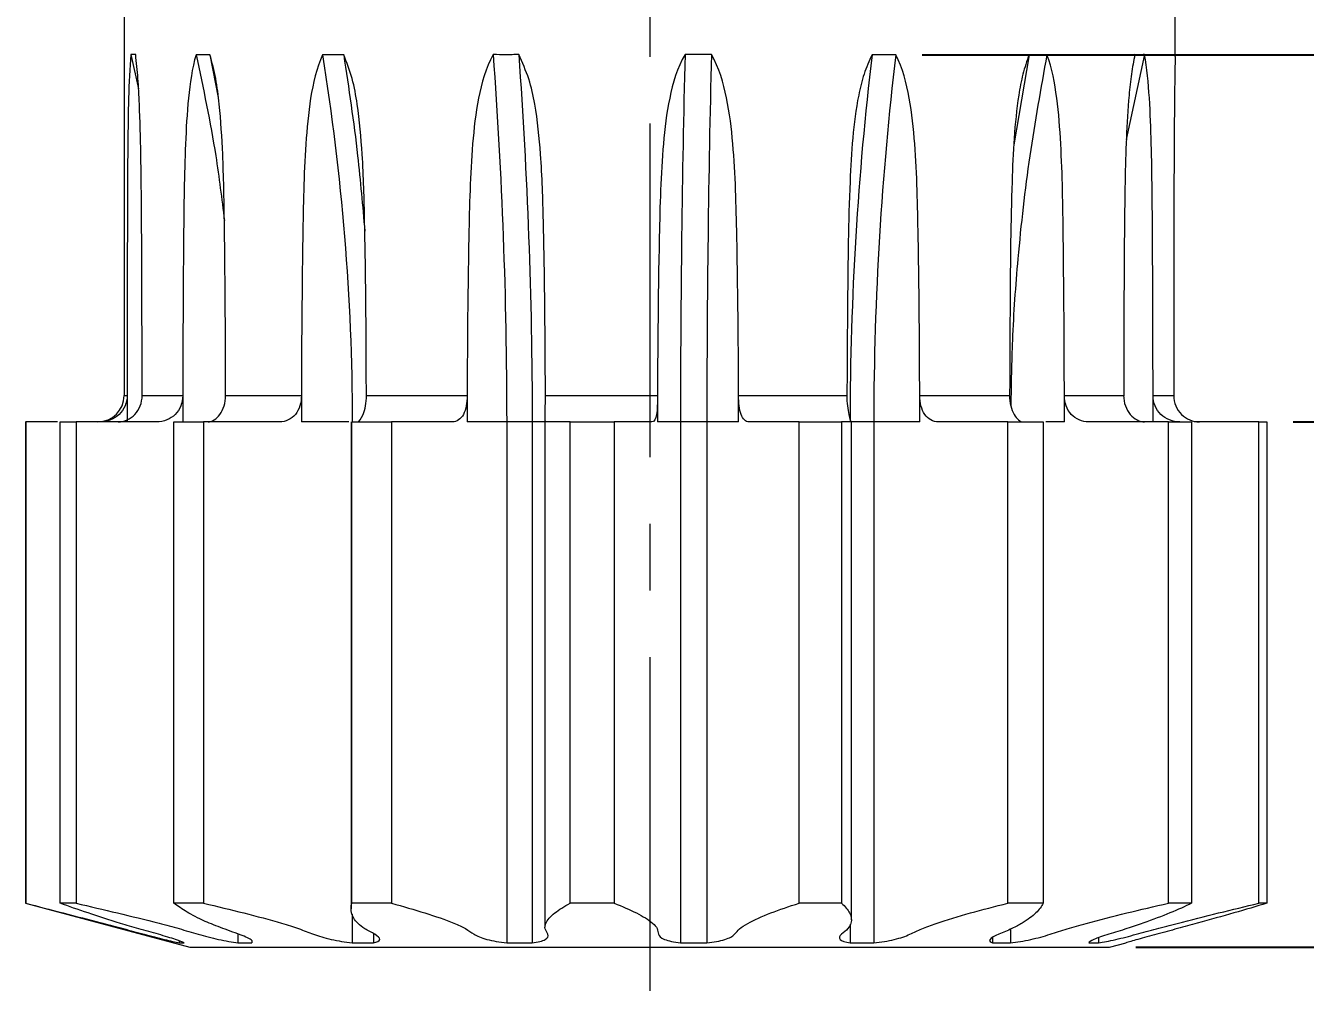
# Model space of a CAD drawing. Header units: millimetres. Extents: x 2 to 295, y 1 to 209.
# Drawn here: x 47.62 to 96.32, y 57.83 to 94.75 of the extents above; entities that cross this region are included whole.
import ezdxf

# ---------------------------------------------------------------- set-up
doc = ezdxf.new("R2010")
doc.units = ezdxf.units.MM
doc.linetypes.add('CENTER', pattern=[10.16, 6.35, -1.27, 1.27, -1.27])
doc.linetypes.add('CENTERX2', pattern=[20.32, 12.7, -2.54, 2.54, -2.54])
doc.layers.add('DIM', color=5, linetype='Continuous')
doc.layers.add('中心线', color=1, linetype='CENTER', lineweight=15)
doc.styles.add('SLDTEXTSTYLE0', font='TXT', dxfattribs={"width": 0.469})
doc.styles.add('SLDTEXTSTYLE14', font='TXT', dxfattribs={"width": 0.7})
doc.dimstyles.new('SLDDIMSTYLE1', dxfattribs={"dimtxt": 3.5, "dimasz": 3.5, "dimexe": 0, "dimexo": 0.0625, "dimgap": 0.875, "dimtad": 2, "dimlfac": 0.2, "dimrnd": 1e-09, "dimzin": 12, "dimdsep": 46, "dimtxsty": 'SLDTEXTSTYLE0', "dimsah": 1, "dimcen": 0.09, "dimadec": 0, "dimazin": 3, "dimtol": 1, "dimtp": -0.03, "dimtm": 0.08, "dimtfac": 1, "dimtofl": 0, "dimtmove": 0, "dimatfit": 3, "dimfxl": 0, "dimfrac": 2, "dimtolj": 1, "dimarcsym": 0})
doc.dimstyles.new('SLDDIMSTYLE2', dxfattribs={"dimtxt": 3.5, "dimasz": 3.5, "dimexe": 0, "dimexo": 0.0625, "dimgap": 0.875, "dimtad": 2, "dimlfac": 0.2, "dimrnd": 1e-09, "dimzin": 12, "dimdsep": 46, "dimtxsty": 'SLDTEXTSTYLE0', "dimsah": 1, "dimcen": 0.09, "dimadec": 0, "dimazin": 3, "dimtfac": 1, "dimtofl": 0, "dimtmove": 0, "dimatfit": 3, "dimfxl": 0, "dimfrac": 2, "dimtolj": 1, "dimtzin": 12, "dimarcsym": 0})
doc.dimstyles.new('SLDDIMSTYLE3', dxfattribs={"dimtxt": 3.5, "dimasz": 3.5, "dimexe": 0, "dimexo": 0.0625, "dimgap": 0.875, "dimtad": 2, "dimlfac": 0.2, "dimrnd": 1e-09, "dimzin": 12, "dimdsep": 46, "dimtxsty": 'SLDTEXTSTYLE0', "dimsah": 1, "dimcen": 0.09, "dimadec": 0, "dimazin": 3, "dimtol": 1, "dimtp": 0.1, "dimtm": 0.1, "dimtfac": 1, "dimtdec": 1, "dimtofl": 0, "dimtmove": 0, "dimatfit": 3, "dimfxl": 0, "dimfrac": 2, "dimtolj": 1, "dimarcsym": 0})

# ---------------------------------------------------------------- blocks, each defined once
blk = doc.blocks.new('_D_1')
at = {"layer": 'DIM'}
for p, q in [((86.873, 129.664), (132.209, 129.664)), ((131.209, 59.664), (131.209, 129.664)), ((89.873, 59.664), (132.209, 59.664))]:
    blk.add_line(p, q, dxfattribs=at)
for points in [[(131.209, 129.664), (130.67, 126.164), (131.747, 126.164)], [(131.209, 59.664), (131.747, 63.164), (130.67, 63.164)]]:
    blk.add_solid(points, dxfattribs=at)
at = {"layer": 'DIM', "char_height": 3.5, "attachment_point": 1, "rotation": 90, "style": 'SLDTEXTSTYLE14'}
for s, insert in [('0.03', (122.623, 93.448)), ('0.08', (126.697, 93.448)), ('-', (122.623, 92.087)), ('-', (126.697, 92.087)), ('14', (126.697, 88.004))]:
    blk.add_mtext(s, dxfattribs=dict(at, insert=insert))
blk = doc.blocks.new('_D_2')
at = {"layer": 'DIM'}
for p, q in [((95.858, 79.664), (102.522, 79.664)), ((101.522, 79.664), (101.522, 59.664)), ((89.873, 59.664), (102.522, 59.664))]:
    blk.add_line(p, q, dxfattribs=at)
for points in [[(101.522, 79.664), (100.983, 76.164), (102.06, 76.164)], [(101.522, 59.664), (102.06, 63.164), (100.983, 63.164)]]:
    blk.add_solid(points, dxfattribs=at)
at = {"layer": 'DIM', "insert": (97.01, 69.333), "char_height": 3.5, "attachment_point": 1, "rotation": 90, "style": 'SLDTEXTSTYLE14'}
blk.add_mtext('4', dxfattribs=at)
blk = doc.blocks.new('_D_3')
at = {"layer": 'DIM'}
for p, q in [((92.394, 114.664), (118.117, 114.664)), ((117.117, 114.664), (117.117, 59.664)), ((89.873, 59.664), (118.117, 59.664))]:
    blk.add_line(p, q, dxfattribs=at)
for points in [[(117.117, 114.664), (116.578, 111.164), (117.655, 111.164)], [(117.117, 59.664), (117.655, 63.164), (116.578, 63.164)]]:
    blk.add_solid(points, dxfattribs=at)
at = {"layer": 'DIM', "insert": (112.605, 82.597), "char_height": 3.5, "attachment_point": 1, "rotation": 90, "style": 'SLDTEXTSTYLE14'}
blk.add_mtext('11', dxfattribs=at)
blk = doc.blocks.new('_D_4')
at = {"layer": 'DIM'}
for p, q in [((81.736, 93.641), (110.769, 93.641)), ((109.769, 93.641), (109.769, 59.664)), ((89.873, 59.664), (110.769, 59.664))]:
    blk.add_line(p, q, dxfattribs=at)
for points in [[(109.769, 93.641), (109.231, 90.141), (110.307, 90.141)], [(109.769, 59.664), (110.307, 63.164), (109.231, 63.164)]]:
    blk.add_solid(points, dxfattribs=at)
at = {"layer": 'DIM', "char_height": 3.5, "attachment_point": 1, "rotation": 90, "style": 'SLDTEXTSTYLE14'}
for s, insert in [('±0.1', (105.257, 74.722)), ('6.8', (105.257, 68.67))]:
    blk.add_mtext(s, dxfattribs=dict(at, insert=insert))

msp = doc.modelspace()

# ---------------------------------------------------------------- linework, layer by layer
at = {"color": 7, "linetype": 'Continuous', "lineweight": 15}
for p, q in [((51.373, 108.044), (51.373, 80.664)), ((91.373, 93.568), (91.373, 108.044)), ((51.627, 93.646), (51.92, 92.346)), ((54.64, 93.641), (54.956, 92.016)), ((85.809, 93.64), (85.229, 90.213)), ((90.199, 93.643), (89.509, 90.414)), ((51.488, 80.664), (51.488, 79.747)), ((52.058, 80.664), (53.604, 80.664)), ((53.604, 80.664), (53.604, 79.664)), ((55.236, 80.664), (58.119, 80.664)), ((58.119, 80.664), (58.119, 79.664)), ((60.594, 80.664), (64.425, 80.664)), ((64.425, 80.664), (64.425, 79.664)), ((67.408, 80.664), (71.669, 80.664)), ((71.669, 80.664), (71.669, 79.664)), ((74.757, 79.664), (74.757, 80.664)), ((74.757, 80.664), (78.873, 80.664)), ((81.649, 80.664), (85.064, 80.664)), ((81.649, 79.664), (81.649, 80.664)), ((87.153, 80.664), (89.406, 80.664)), ((87.153, 79.664), (87.153, 80.664)), ((90.527, 80.664), (91.313, 80.664)), ((90.527, 79.664), (90.527, 80.664)), ((67.388, 79.896), (67.388, 60.428)), ((47.623, 79.664), (47.623, 61.339)), ((47.623, 79.664), (47.638, 79.664)), ((47.638, 79.664), (47.638, 61.339)), ((48.937, 61.339), (48.937, 79.664)), ((48.937, 79.664), (49.544, 79.664)), ((49.544, 79.664), (49.544, 61.339)), ((53.267, 61.339), (53.267, 79.664)), ((53.267, 79.664), (54.398, 79.664)), ((54.398, 79.664), (54.398, 61.339)), ((60.008, 79.664), (60.008, 61.13)), ((60.042, 61.339), (60.042, 79.664)), ((60.042, 79.664), (61.545, 79.664)), ((61.545, 79.664), (61.545, 61.339)), ((65.93, 79.664), (65.93, 59.832)), ((66.9, 79.664), (65.93, 79.664)), ((66.9, 79.664), (66.9, 59.832)), ((68.347, 61.339), (68.347, 79.664)), ((68.347, 79.664), (70.019, 79.664)), ((70.019, 79.664), (70.019, 61.339)), ((72.543, 79.664), (72.543, 59.832)), ((73.547, 79.664), (72.543, 79.664)), ((73.547, 79.664), (73.547, 59.832)), ((77.061, 61.339), (77.061, 79.664)), ((77.061, 79.664), (78.676, 79.664)), ((78.676, 79.664), (78.676, 61.339)), ((79.9, 79.664), (78.998, 79.664)), ((79.048, 60.705), (79.048, 79.664)), ((79.9, 79.664), (79.9, 59.832)), ((85.007, 61.339), (85.007, 79.664)), ((85.007, 79.664), (86.346, 79.664)), ((86.346, 79.664), (86.346, 61.339)), ((91.111, 61.339), (91.111, 79.664)), ((91.111, 79.664), (91.995, 79.664)), ((91.995, 79.664), (91.995, 61.339)), ((94.55, 61.339), (94.55, 79.664)), ((94.55, 79.664), (94.858, 79.664)), ((94.858, 79.664), (94.858, 61.339)), ((47.623, 61.339), (53.873, 59.664)), ((47.638, 61.339), (47.623, 61.339)), ((49.544, 61.339), (48.937, 61.339)), ((54.398, 61.339), (53.267, 61.339)), ((61.545, 61.339), (60.042, 61.339)), ((60.052, 60.942), (60.052, 59.832)), ((70.019, 61.339), (68.347, 61.339)), ((78.676, 61.339), (77.061, 61.339)), ((86.346, 61.339), (85.007, 61.339)), ((91.995, 61.339), (91.111, 61.339)), ((94.858, 61.339), (94.55, 61.339)), ((78.998, 60.538), (78.998, 59.832)), ((53.471, 59.911), (53.471, 59.832)), ((55.703, 60.171), (55.703, 59.832)), ((60.857, 60.191), (60.857, 59.832)), ((84.423, 60.039), (84.423, 59.832)), ((85.102, 60.359), (85.102, 59.832)), ((88.45, 60.028), (88.45, 59.832)), ((53.471, 59.832), (53.656, 59.832)), ((53.873, 59.664), (71.373, 59.664)), ((55.703, 59.832), (56.234, 59.832)), ((56.234, 59.895), (56.234, 59.832)), ((60.052, 59.832), (60.857, 59.832)), ((65.93, 59.832), (66.9, 59.832)), ((71.373, 59.664), (88.873, 59.664)), ((72.543, 59.832), (73.547, 59.832)), ((78.998, 59.832), (79.9, 59.832)), ((84.423, 59.832), (85.102, 59.832)), ((88.085, 59.832), (88.45, 59.832)), ((88.873, 59.664), (89.498, 59.832)), ((89.491, 59.832), (89.498, 59.832))]:
    msp.add_line(p, q, dxfattribs=at)
at = {"color": 8, "linetype": 'Continuous', "lineweight": 15}
msp.add_line((51.373, 80.664), (51.488, 80.664), dxfattribs=at)
at = {"color": 7, "linetype": 'Continuous', "lineweight": 15}
msp.add_arc((50.373, 80.664), 1, 270, 0, dxfattribs=at)
for points, knots in [([(51.627, 93.646), (51.58, 93.131), (51.559, 92.566), (51.527, 91.411), (51.519, 90.828), (51.501, 89.073), (51.498, 87.895), (51.49, 84.368), (51.488, 82.017), (51.488, 79.664)], [0, 0, 0, 0, 0.125, 0.125, 0.25, 0.25, 0.5, 0.5, 1, 1, 1, 1]), ([(51.813, 93.646), (51.795, 93.645), (51.778, 93.644), (51.761, 93.643), (51.745, 93.643), (51.729, 93.642), (51.714, 93.642), (51.683, 93.642), (51.654, 93.644), (51.627, 93.646)], [0, 0, 0, 0, 0.0000504379, 0.0000504379, 0.0000504379, 0.0001008758, 0.0001008758, 0.0001008758, 0.0002017245, 0.0002017245, 0.0002017245, 0.0002017245]), ([(52.057, 80.658), (52.056, 81.176), (52.054, 83.391), (52.045, 86.455), (52.019, 89.645), (51.972, 91.459), (51.905, 92.745), (51.843, 93.346), (51.813, 93.646)], [0, 0, 0, 0, 0.118454, 0.506877, 0.701118, 0.848011, 0.924221, 1, 1, 1, 1]), ([(54.109, 93.641), (53.958, 93.126), (53.88, 92.561), (53.764, 91.406), (53.731, 90.824), (53.66, 89.069), (53.647, 87.892), (53.613, 84.366), (53.604, 82.016), (53.604, 79.664)], [0, 0, 0, 0, 0.125, 0.125, 0.25, 0.25, 0.5, 0.5, 1, 1, 1, 1]), ([(54.64, 93.641), (54.594, 93.639), (54.548, 93.639), (54.503, 93.638), (54.458, 93.637), (54.413, 93.637), (54.369, 93.637), (54.28, 93.637), (54.194, 93.638), (54.109, 93.641)], [0, 0, 0, 0, 0.0000504379, 0.0000504379, 0.0000504379, 0.0001008758, 0.0001008758, 0.0001008758, 0.0002017246, 0.0002017246, 0.0002017246, 0.0002017246]), ([(54.109, 93.641), (54.382, 92.361), (54.828, 90.277), (55.087, 88.151), (55.187, 87.33)], [0, 0, 0, 0, 0.6138375, 1, 1, 1, 1]), ([(55.234, 80.646), (55.233, 81.168), (55.228, 83.387), (55.206, 86.455), (55.148, 89.644), (55.035, 91.456), (54.878, 92.74), (54.719, 93.341), (54.64, 93.641)], [0, 0, 0, 0, 0.119303, 0.507505, 0.701635, 0.848281, 0.924354, 1, 1, 1, 1]), ([(58.922, 93.64), (58.688, 93.125), (58.563, 92.56), (58.379, 91.406), (58.326, 90.823), (58.21, 89.069), (58.189, 87.892), (58.135, 84.366), (58.119, 82.016), (58.119, 79.664)], [0, 0, 0, 0, 0.125, 0.125, 0.25, 0.25, 0.5, 0.5, 1, 1, 1, 1]), ([(59.727, 93.64), (59.658, 93.639), (59.59, 93.638), (59.523, 93.637), (59.455, 93.637), (59.387, 93.637), (59.32, 93.637), (59.186, 93.637), (59.053, 93.638), (58.922, 93.64)], [0, 0, 0, 0, 0.0000504379, 0.0000504379, 0.0000504379, 0.0001008758, 0.0001008758, 0.0001008758, 0.0002017246, 0.0002017246, 0.0002017246, 0.0002017246]), ([(60.591, 80.601), (60.589, 81.138), (60.583, 83.372), (60.551, 86.455), (60.469, 89.643), (60.305, 91.456), (60.078, 92.74), (59.844, 93.34), (59.727, 93.64)], [0, 0, 0, 0, 0.1223223, 0.5092112, 0.7026847, 0.8488156, 0.9246206, 1, 1, 1, 1]), ([(59.727, 93.64), (59.919, 92.36), (60.254, 90.143), (60.447, 87.881), (60.529, 86.925)], [0, 0, 0, 0, 0.577068, 1, 1, 1, 1]), ([(65.417, 93.644), (65.131, 93.129), (64.976, 92.564), (64.748, 91.409), (64.683, 90.826), (64.539, 89.072), (64.512, 87.894), (64.445, 84.368), (64.425, 82.016), (64.425, 79.664)], [0, 0, 0, 0, 0.125, 0.125, 0.25, 0.25, 0.5, 0.5, 1, 1, 1, 1]), ([(66.387, 93.644), (66.305, 93.643), (66.224, 93.642), (66.143, 93.641), (66.062, 93.641), (65.981, 93.64), (65.9, 93.64), (65.738, 93.64), (65.577, 93.642), (65.417, 93.644)], [0, 0, 0, 0, 0.0000504379, 0.0000504379, 0.0000504379, 0.0001008758, 0.0001008758, 0.0001008758, 0.0002017245, 0.0002017245, 0.0002017245, 0.0002017245]), ([(67.405, 80.433), (67.403, 81.026), (67.395, 83.316), (67.358, 86.455), (67.261, 89.644), (67.073, 91.454), (66.803, 92.737), (66.526, 93.339), (66.387, 93.644)], [0, 0, 0, 0, 0.133322, 0.515262, 0.70626, 0.850643, 0.924465, 1, 1, 1, 1]), ([(72.716, 93.649), (72.417, 93.134), (72.253, 92.568), (72.012, 91.413), (71.943, 90.83), (71.79, 89.075), (71.762, 87.897), (71.69, 84.369), (71.669, 82.017), (71.669, 79.664)], [0, 0, 0, 0, 0.125, 0.125, 0.25, 0.25, 0.5, 0.5, 1, 1, 1, 1]), ([(73.72, 93.649), (73.636, 93.647), (73.553, 93.647), (73.469, 93.646), (73.386, 93.645), (73.302, 93.645), (73.218, 93.645), (73.051, 93.645), (72.883, 93.646), (72.716, 93.649)], [0, 0, 0, 0, 0.0000504379, 0.0000504379, 0.0000504379, 0.0001008758, 0.0001008758, 0.0001008758, 0.0002017245, 0.0002017245, 0.0002017245, 0.0002017245]), ([(74.757, 79.664), (74.757, 82.018), (74.736, 84.372), (74.665, 87.901), (74.637, 89.079), (74.486, 90.837), (74.416, 91.423), (74.178, 92.572), (74.018, 93.133), (73.72, 93.649)], [0, 0, 0, 0, 0.5, 0.5, 0.75, 0.75, 0.875, 0.875, 1, 1, 1, 1]), ([(79.834, 93.641), (79.725, 93.398), (79.504, 92.906), (79.253, 91.838), (79.079, 90.468), (78.937, 87.843), (78.9, 84.534), (78.885, 81.78), (78.878, 80.55)], [0, 0, 0, 0, 0.061327, 0.124342, 0.249005, 0.374808, 0.720809, 1, 1, 1, 1]), ([(80.736, 93.641), (80.662, 93.64), (80.588, 93.639), (80.513, 93.639), (80.438, 93.638), (80.363, 93.638), (80.288, 93.638), (80.137, 93.638), (79.986, 93.639), (79.834, 93.641)], [0, 0, 0, 0, 0.0000504379, 0.0000504379, 0.0000504379, 0.0001008758, 0.0001008758, 0.0001008758, 0.0002017245, 0.0002017245, 0.0002017245, 0.0002017245]), ([(81.649, 79.664), (81.649, 82.017), (81.631, 84.369), (81.569, 87.897), (81.545, 89.074), (81.412, 90.831), (81.351, 91.416), (81.142, 92.566), (81.001, 93.126), (80.736, 93.641)], [0, 0, 0, 0, 0.5, 0.5, 0.75, 0.75, 0.875, 0.875, 1, 1, 1, 1]), ([(85.809, 93.64), (85.725, 93.396), (85.556, 92.903), (85.361, 91.834), (85.226, 90.463), (85.115, 87.838), (85.085, 84.546), (85.074, 81.81), (85.069, 80.597)], [0, 0, 0, 0, 0.061597, 0.124889, 0.250183, 0.376622, 0.723624, 1, 1, 1, 1]), ([(86.488, 93.64), (86.257, 92.359), (85.793, 89.795), (85.385, 86.157), (85.155, 82.98), (85.128, 81.111), (85.116, 80.28)], [0, 0, 0, 0, 0.2923459, 0.5853441, 0.8155705, 1, 1, 1, 1]), ([(86.488, 93.64), (86.433, 93.639), (86.378, 93.638), (86.322, 93.637), (86.266, 93.637), (86.21, 93.636), (86.153, 93.636), (86.04, 93.636), (85.925, 93.637), (85.809, 93.64)], [0, 0, 0, 0, 0.0000504379, 0.0000504379, 0.0000504379, 0.0001008758, 0.0001008758, 0.0001008758, 0.0002017246, 0.0002017246, 0.0002017246, 0.0002017246]), ([(87.153, 79.664), (87.153, 82.016), (87.14, 84.368), (87.096, 87.896), (87.079, 89.073), (86.983, 90.829), (86.939, 91.415), (86.786, 92.564), (86.684, 93.125), (86.488, 93.64)], [0, 0, 0, 0, 0.5, 0.5, 0.75, 0.75, 0.875, 0.875, 1, 1, 1, 1]), ([(89.834, 93.643), (89.788, 93.4), (89.693, 92.907), (89.581, 91.84), (89.502, 90.471), (89.436, 87.847), (89.419, 84.568), (89.412, 81.844), (89.409, 80.645)], [0, 0, 0, 0, 0.061737, 0.125175, 0.250619, 0.377209, 0.725873, 1, 1, 1, 1]), ([(90.199, 93.643), (90.17, 93.642), (90.141, 93.641), (90.112, 93.64), (90.083, 93.64), (90.053, 93.639), (90.022, 93.639), (89.962, 93.639), (89.899, 93.64), (89.834, 93.643)], [0, 0, 0, 0, 0.0000504379, 0.0000504379, 0.0000504379, 0.0001008758, 0.0001008758, 0.0001008758, 0.0002017245, 0.0002017245, 0.0002017245, 0.0002017245]), ([(90.527, 79.664), (90.527, 82.017), (90.52, 84.369), (90.499, 87.897), (90.491, 89.075), (90.446, 90.832), (90.425, 91.417), (90.35, 92.567), (90.3, 93.128), (90.199, 93.643)], [0, 0, 0, 0, 0.5, 0.5, 0.75, 0.75, 0.875, 0.875, 1, 1, 1, 1]), ([(91.367, 93.571), (91.363, 93.323), (91.355, 92.819), (91.34, 91.718), (91.329, 90.298), (91.318, 87.669), (91.315, 84.454), (91.314, 81.815), (91.313, 80.661)], [0, 0, 0, 0, 0.063454, 0.128628, 0.260045, 0.392651, 0.734494, 1, 1, 1, 1]), ([(51.488, 80.664), (51.488, 80.396), (51.375, 80.134), (50.995, 79.767), (50.732, 79.664), (50.47, 79.664)], [0, 0, 0, 0, 0.5, 0.5, 1, 1, 1, 1]), ([(51.152, 79.664), (51.375, 79.664), (51.606, 79.766), (51.95, 80.134), (52.058, 80.396), (52.058, 80.664)], [0, 0, 0, 0, 0.5, 0.5, 1, 1, 1, 1]), ([(53.604, 80.664), (53.604, 80.396), (53.501, 80.134), (53.136, 79.767), (52.877, 79.664), (52.612, 79.664)], [0, 0, 0, 0, 0.5, 0.5, 1, 1, 1, 1]), ([(54.565, 79.664), (54.719, 79.664), (54.887, 79.766), (55.149, 80.134), (55.236, 80.396), (55.236, 80.664)], [0, 0, 0, 0, 0.5, 0.5, 1, 1, 1, 1]), ([(58.119, 80.664), (58.119, 80.396), (58.04, 80.134), (57.74, 79.767), (57.519, 79.664), (57.287, 79.664)], [0, 0, 0, 0, 0.5, 0.5, 1, 1, 1, 1]), ([(60.248, 79.664), (60.312, 79.664), (60.395, 79.766), (60.539, 80.134), (60.594, 80.396), (60.594, 80.664)], [0, 0, 0, 0, 0.5, 0.5, 1, 1, 1, 1]), ([(64.425, 80.664), (64.425, 80.396), (64.38, 80.134), (64.185, 79.767), (64.033, 79.664), (63.864, 79.664)], [0, 0, 0, 0, 0.5, 0.5, 1, 1, 1, 1]), ([(67.433, 79.664), (67.399, 79.664), (67.385, 79.766), (67.392, 80.134), (67.408, 80.396), (67.408, 80.664)], [0, 0, 0, 0, 0.5, 0.5, 1, 1, 1, 1]), ([(71.669, 80.664), (71.669, 80.396), (71.664, 80.134), (71.6, 79.767), (71.538, 79.664), (71.456, 79.664)], [0, 0, 0, 0, 0.5, 0.5, 1, 1, 1, 1]), ([(75.15, 79.664), (75.023, 79.664), (74.914, 79.766), (74.782, 80.134), (74.757, 80.396), (74.757, 80.664)], [0, 0, 0, 0, 0.5, 0.5, 1, 1, 1, 1]), ([(78.873, 80.664), (78.873, 80.396), (78.909, 80.134), (78.986, 79.767), (79.021, 79.664), (79.036, 79.664)], [0, 0, 0, 0, 0.5, 0.5, 1, 1, 1, 1]), ([(82.357, 79.664), (82.154, 79.664), (81.965, 79.766), (81.712, 80.134), (81.649, 80.396), (81.649, 80.664)], [0, 0, 0, 0, 0.5, 0.5, 1, 1, 1, 1]), ([(85.064, 80.664), (85.064, 80.396), (85.137, 80.134), (85.342, 79.767), (85.471, 79.664), (85.582, 79.664)], [0, 0, 0, 0, 0.5, 0.5, 1, 1, 1, 1]), ([(88.081, 79.664), (87.828, 79.664), (87.585, 79.766), (87.246, 80.134), (87.153, 80.396), (87.153, 80.664)], [0, 0, 0, 0, 0.5, 0.5, 1, 1, 1, 1]), ([(89.406, 80.664), (89.406, 80.396), (89.505, 80.134), (89.813, 79.767), (90.016, 79.664), (90.208, 79.664)], [0, 0, 0, 0, 0.5, 0.5, 1, 1, 1, 1]), ([(91.549, 79.664), (91.281, 79.664), (91.016, 79.766), (90.636, 80.134), (90.527, 80.396), (90.527, 80.664)], [0, 0, 0, 0, 0.5, 0.5, 1, 1, 1, 1]), ([(91.313, 80.664), (91.313, 80.396), (91.425, 80.134), (91.793, 79.767), (92.044, 79.664), (92.291, 79.664)], [0, 0, 0, 0, 0.5, 0.5, 1, 1, 1, 1]), ([(48.84, 79.664), (48.544, 79.664), (48.134, 79.664), (47.746, 79.664), (47.638, 79.664)], [0, 0, 0, 0, 0.720484, 1, 1, 1, 1]), ([(52.612, 79.664), (52.58, 79.664), (52.502, 79.664), (52.376, 79.664), (52.229, 79.664), (52.073, 79.664), (51.91, 79.664), (51.738, 79.664), (51.559, 79.664), (51.371, 79.664), (51.175, 79.664), (50.972, 79.664), (50.76, 79.664), (50.541, 79.664), (50.315, 79.664), (50.081, 79.664), (49.839, 79.664), (49.66, 79.664), (49.56, 79.664), (49.544, 79.664)], [0.2679009, 0.2679009, 0.2679009, 0.2679009, 0.2761398, 0.2881356, 0.3008168, 0.3141836, 0.3282358, 0.3429735, 0.3583966, 0.3745052, 0.3912993, 0.4087789, 0.426944, 0.4457945, 0.4653305, 0.485552, 0.5064589, 0.5280514, 0.5323469, 0.5323469, 0.5323469, 0.5323469]), ([(57.287, 79.664), (57.259, 79.664), (57.191, 79.664), (57.078, 79.664), (56.947, 79.664), (56.807, 79.664), (56.659, 79.664), (56.502, 79.664), (56.336, 79.664), (56.161, 79.664), (55.978, 79.664), (55.785, 79.664), (55.584, 79.664), (55.374, 79.664), (55.155, 79.664), (54.927, 79.664), (54.69, 79.664), (54.513, 79.664), (54.414, 79.664), (54.398, 79.664)], [0.2679009, 0.2679009, 0.2679009, 0.2679009, 0.2761398, 0.2881356, 0.3008168, 0.3141836, 0.3282358, 0.3429735, 0.3583966, 0.3745052, 0.3912993, 0.4087789, 0.426944, 0.4457945, 0.4653305, 0.485552, 0.5064589, 0.5280514, 0.5323469, 0.5323469, 0.5323469, 0.5323469]), ([(63.864, 79.664), (63.844, 79.664), (63.794, 79.664), (63.712, 79.664), (63.614, 79.664), (63.508, 79.664), (63.395, 79.664), (63.273, 79.664), (63.144, 79.664), (63.006, 79.664), (62.859, 79.664), (62.704, 79.664), (62.54, 79.664), (62.368, 79.664), (62.186, 79.664), (61.995, 79.664), (61.795, 79.664), (61.643, 79.664), (61.559, 79.664), (61.545, 79.664)], [0.2679009, 0.2679009, 0.2679009, 0.2679009, 0.2761398, 0.2881356, 0.3008168, 0.3141836, 0.3282358, 0.3429735, 0.3583966, 0.3745052, 0.3912993, 0.4087789, 0.426944, 0.4457945, 0.4653305, 0.485552, 0.5064589, 0.5280514, 0.5323469, 0.5323469, 0.5323469, 0.5323469]), ([(68.347, 79.664), (68.34, 79.664), (68.297, 79.664), (68.221, 79.664), (68.124, 79.664), (68.034, 79.664), (67.952, 79.664), (67.876, 79.664), (67.808, 79.664), (67.745, 79.664), (67.689, 79.664), (67.639, 79.664), (67.595, 79.664), (67.555, 79.664), (67.521, 79.664), (67.492, 79.664), (67.466, 79.664), (67.447, 79.664), (67.437, 79.664), (67.433, 79.664)], [0.4676531, 0.4676531, 0.4676531, 0.4676531, 0.4719486, 0.4935411, 0.514448, 0.5346695, 0.5542055, 0.573056, 0.5912211, 0.6087007, 0.6254948, 0.6416034, 0.6570265, 0.6717642, 0.6858164, 0.6991832, 0.7118644, 0.7238602, 0.7320991, 0.7320991, 0.7320991, 0.7320991]), ([(71.456, 79.664), (71.446, 79.664), (71.422, 79.664), (71.38, 79.664), (71.328, 79.664), (71.271, 79.664), (71.208, 79.664), (71.139, 79.664), (71.063, 79.664), (70.98, 79.664), (70.891, 79.664), (70.794, 79.664), (70.69, 79.664), (70.577, 79.664), (70.457, 79.664), (70.329, 79.664), (70.193, 79.664), (70.088, 79.664), (70.029, 79.664), (70.019, 79.664)], [0.2679009, 0.2679009, 0.2679009, 0.2679009, 0.2761398, 0.2881356, 0.3008168, 0.3141836, 0.3282358, 0.3429735, 0.3583966, 0.3745052, 0.3912993, 0.4087789, 0.426944, 0.4457945, 0.4653305, 0.485552, 0.5064589, 0.5280514, 0.5323469, 0.5323469, 0.5323469, 0.5323469]), ([(77.061, 79.664), (77.049, 79.664), (76.976, 79.664), (76.846, 79.664), (76.674, 79.664), (76.512, 79.664), (76.358, 79.664), (76.214, 79.664), (76.077, 79.664), (75.949, 79.664), (75.829, 79.664), (75.717, 79.664), (75.612, 79.664), (75.515, 79.664), (75.426, 79.664), (75.343, 79.664), (75.267, 79.664), (75.203, 79.664), (75.165, 79.664), (75.15, 79.664)], [0.4676531, 0.4676531, 0.4676531, 0.4676531, 0.4719486, 0.4935411, 0.514448, 0.5346695, 0.5542055, 0.573056, 0.5912211, 0.6087007, 0.6254948, 0.6416034, 0.6570265, 0.6717642, 0.6858164, 0.6991832, 0.7118644, 0.7238602, 0.7320991, 0.7320991, 0.7320991, 0.7320991]), ([(79.024, 79.664), (79.023, 79.664), (79.02, 79.664), (78.848, 79.664), (78.707, 79.664), (78.676, 79.664)], [0, 0, 0, 0, 0.350961, 0.858461, 1, 1, 1, 1]), ([(85.007, 79.664), (84.991, 79.664), (84.898, 79.664), (84.731, 79.664), (84.509, 79.664), (84.296, 79.664), (84.092, 79.664), (83.897, 79.664), (83.711, 79.664), (83.535, 79.664), (83.367, 79.664), (83.208, 79.664), (83.058, 79.664), (82.916, 79.664), (82.783, 79.664), (82.658, 79.664), (82.541, 79.664), (82.442, 79.664), (82.382, 79.664), (82.357, 79.664)], [0.4676531, 0.4676531, 0.4676531, 0.4676531, 0.4719486, 0.4935411, 0.514448, 0.5346695, 0.5542055, 0.573056, 0.5912211, 0.6087007, 0.6254948, 0.6416034, 0.6570265, 0.6717642, 0.6858164, 0.6991832, 0.7118644, 0.7238602, 0.7320991, 0.7320991, 0.7320991, 0.7320991]), ([(91.111, 79.664), (91.095, 79.664), (90.994, 79.664), (90.812, 79.664), (90.569, 79.664), (90.334, 79.664), (90.107, 79.664), (89.889, 79.664), (89.679, 79.664), (89.478, 79.664), (89.285, 79.664), (89.101, 79.664), (88.925, 79.664), (88.758, 79.664), (88.599, 79.664), (88.449, 79.664), (88.308, 79.664), (88.186, 79.664), (88.111, 79.664), (88.081, 79.664)], [0.4676531, 0.4676531, 0.4676531, 0.4676531, 0.4719486, 0.4935411, 0.514448, 0.5346695, 0.5542055, 0.573056, 0.5912211, 0.6087007, 0.6254948, 0.6416034, 0.6570265, 0.6717642, 0.6858164, 0.6991832, 0.7118644, 0.7238602, 0.7320991, 0.7320991, 0.7320991, 0.7320991]), ([(94.55, 79.664), (94.432, 79.664), (93.889, 79.664), (93.074, 79.664), (92.359, 79.664), (92.092, 79.664)], [0, 0, 0, 0, 0.148888, 0.682735, 1, 1, 1, 1]), ([(47.638, 61.339), (48.096, 61.219), (48.566, 61.097), (49.536, 60.845), (50.039, 60.715), (50.817, 60.512), (51.077, 60.444), (51.602, 60.304), (51.867, 60.233), (52.393, 60.092), (52.661, 60.022), (53.133, 59.905), (53.322, 59.862), (53.471, 59.832)], [0, 0, 0, 0, 0.25, 0.25, 0.5, 0.5, 0.625, 0.625, 0.75, 0.75, 0.875, 0.875, 1, 1, 1, 1]), ([(53.656, 59.832), (53.6, 59.862), (53.499, 59.904), (53.16, 60.018), (52.926, 60.088), (52.436, 60.228), (52.178, 60.3), (51.692, 60.439), (51.463, 60.507), (50.795, 60.711), (50.382, 60.843), (49.62, 61.096), (49.268, 61.219), (48.937, 61.339)], [0, 0, 0, 0, 0.125, 0.125, 0.25, 0.25, 0.375, 0.375, 0.5, 0.5, 0.75, 0.75, 1, 1, 1, 1]), ([(49.544, 61.339), (50.069, 61.219), (50.595, 61.097), (51.647, 60.845), (52.178, 60.715), (52.961, 60.512), (53.218, 60.444), (53.712, 60.304), (53.948, 60.233), (54.438, 60.092), (54.701, 60.022), (55.233, 59.905), (55.482, 59.862), (55.703, 59.832)], [0, 0, 0, 0, 0.25, 0.25, 0.5, 0.5, 0.625, 0.625, 0.75, 0.75, 0.875, 0.875, 1, 1, 1, 1]), ([(56.244, 59.879), (56.249, 59.888), (56.264, 59.917), (56.142, 59.998), (55.754, 60.161), (55.113, 60.383), (54.335, 60.69), (53.736, 61.008), (53.423, 61.229), (53.267, 61.339)], [0, 0, 0, 0, 0.03286, 0.10491, 0.176771, 0.34905, 0.520087, 0.759818, 1, 1, 1, 1]), ([(54.398, 61.339), (54.92, 61.219), (55.43, 61.097), (56.423, 60.845), (56.908, 60.715), (57.592, 60.512), (57.811, 60.444), (58.208, 60.304), (58.383, 60.233), (58.771, 60.092), (58.993, 60.022), (59.512, 59.905), (59.788, 59.862), (60.052, 59.832)], [0, 0, 0, 0, 0.25, 0.25, 0.5, 0.5, 0.625, 0.625, 0.75, 0.75, 0.875, 0.875, 1, 1, 1, 1]), ([(60.857, 59.832), (60.993, 59.862), (61.09, 59.904), (61.11, 60.018), (61.027, 60.088), (60.794, 60.228), (60.648, 60.3), (60.423, 60.439), (60.342, 60.507), (60.137, 60.711), (60.063, 60.843), (59.995, 61.096), (60.002, 61.219), (60.042, 61.339)], [0, 0, 0, 0, 0.125, 0.125, 0.25, 0.25, 0.375, 0.375, 0.5, 0.5, 0.75, 0.75, 1, 1, 1, 1]), ([(61.545, 61.339), (61.993, 61.219), (62.419, 61.097), (63.217, 60.845), (63.593, 60.715), (64.084, 60.512), (64.235, 60.444), (64.482, 60.304), (64.572, 60.233), (64.805, 60.092), (64.957, 60.022), (65.393, 59.905), (65.659, 59.862), (65.93, 59.832)], [0, 0, 0, 0, 0.25, 0.25, 0.5, 0.5, 0.625, 0.625, 0.75, 0.75, 0.875, 0.875, 1, 1, 1, 1]), ([(66.9, 59.832), (67.111, 59.862), (67.294, 59.904), (67.502, 60.018), (67.517, 60.088), (67.47, 60.228), (67.415, 60.3), (67.377, 60.439), (67.391, 60.507), (67.478, 60.711), (67.601, 60.843), (67.919, 61.096), (68.117, 61.219), (68.347, 61.339)], [0, 0, 0, 0, 0.125, 0.125, 0.25, 0.25, 0.375, 0.375, 0.5, 0.5, 0.75, 0.75, 1, 1, 1, 1]), ([(70.019, 61.339), (70.332, 61.219), (70.617, 61.097), (71.113, 60.845), (71.328, 60.715), (71.56, 60.512), (71.624, 60.444), (71.686, 60.304), (71.679, 60.233), (71.727, 60.092), (71.787, 60.022), (72.082, 59.905), (72.302, 59.862), (72.543, 59.832)], [0, 0, 0, 0, 0.25, 0.25, 0.5, 0.5, 0.625, 0.625, 0.75, 0.75, 0.875, 0.875, 1, 1, 1, 1]), ([(73.547, 59.832), (73.804, 59.862), (74.049, 59.904), (74.416, 60.018), (74.528, 60.088), (74.673, 60.228), (74.716, 60.3), (74.87, 60.439), (74.979, 60.507), (75.345, 60.711), (75.648, 60.843), (76.309, 61.096), (76.672, 61.219), (77.061, 61.339)], [0, 0, 0, 0, 0.125, 0.125, 0.25, 0.25, 0.375, 0.375, 0.5, 0.5, 0.75, 0.75, 1, 1, 1, 1]), ([(78.676, 61.339), (78.812, 61.219), (78.916, 61.097), (79.044, 60.845), (79.069, 60.715), (79.011, 60.512), (78.978, 60.444), (78.848, 60.304), (78.746, 60.233), (78.6, 60.092), (78.562, 60.022), (78.675, 59.905), (78.819, 59.862), (78.998, 59.832)], [0, 0, 0, 0, 0.25, 0.25, 0.5, 0.5, 0.625, 0.625, 0.75, 0.75, 0.875, 0.875, 1, 1, 1, 1]), ([(79.9, 59.832), (80.169, 59.862), (80.442, 59.904), (80.92, 60.018), (81.113, 60.088), (81.431, 60.228), (81.566, 60.3), (81.891, 60.439), (82.079, 60.507), (82.675, 60.711), (83.117, 60.843), (84.033, 61.096), (84.511, 61.219), (85.007, 61.339)], [0, 0, 0, 0, 0.125, 0.125, 0.25, 0.25, 0.375, 0.375, 0.5, 0.5, 0.75, 0.75, 1, 1, 1, 1]), ([(86.346, 61.339), (86.288, 61.219), (86.198, 61.097), (85.939, 60.845), (85.771, 60.715), (85.431, 60.512), (85.305, 60.444), (85, 60.304), (84.816, 60.233), (84.498, 60.092), (84.365, 60.022), (84.282, 59.905), (84.331, 59.862), (84.423, 59.832)], [0, 0, 0, 0, 0.25, 0.25, 0.5, 0.5, 0.625, 0.625, 0.75, 0.75, 0.875, 0.875, 1, 1, 1, 1]), ([(85.102, 59.832), (85.346, 59.862), (85.611, 59.904), (86.134, 60.018), (86.383, 60.088), (86.83, 60.228), (87.039, 60.3), (87.491, 60.439), (87.733, 60.507), (88.479, 60.711), (89.001, 60.843), (90.046, 61.096), (90.576, 61.219), (91.111, 61.339)], [0, 0, 0, 0, 0.125, 0.125, 0.25, 0.25, 0.375, 0.375, 0.5, 0.5, 0.75, 0.75, 1, 1, 1, 1]), ([(91.995, 61.339), (91.749, 61.219), (91.477, 61.097), (90.867, 60.845), (90.528, 60.715), (89.952, 60.512), (89.751, 60.444), (89.312, 60.304), (89.071, 60.233), (88.623, 60.092), (88.414, 60.022), (88.146, 59.905), (88.092, 59.862), (88.085, 59.832)], [0, 0, 0, 0, 0.25, 0.25, 0.5, 0.5, 0.625, 0.625, 0.75, 0.75, 0.875, 0.875, 1, 1, 1, 1]), ([(88.45, 59.832), (88.636, 59.862), (88.856, 59.904), (89.355, 60.018), (89.625, 60.088), (90.142, 60.228), (90.397, 60.3), (90.915, 60.439), (91.178, 60.507), (91.973, 60.711), (92.504, 60.843), (93.538, 61.096), (94.047, 61.219), (94.55, 61.339)], [0, 0, 0, 0, 0.125, 0.125, 0.25, 0.25, 0.375, 0.375, 0.5, 0.5, 0.75, 0.75, 1, 1, 1, 1]), ([(94.858, 61.339), (94.458, 61.219), (94.041, 61.097), (93.162, 60.845), (92.699, 60.715), (91.964, 60.512), (91.715, 60.444), (91.202, 60.304), (90.936, 60.233), (90.418, 60.092), (90.161, 60.022), (89.744, 59.905), (89.596, 59.862), (89.491, 59.832)], [0, 0, 0, 0, 0.25, 0.25, 0.5, 0.5, 0.625, 0.625, 0.75, 0.75, 0.875, 0.875, 1, 1, 1, 1])]:
    msp.add_open_spline(points, degree=3, knots=knots, dxfattribs=at)
for points in [[(58.922, 93.64), (59.646, 89.099), (60.052, 84.373), (60.052, 79.664)], [(65.417, 93.644), (65.746, 89.102), (65.93, 84.373), (65.93, 79.664)], [(66.387, 93.644), (66.716, 89.102), (66.9, 84.373), (66.9, 79.664)], [(72.716, 93.649), (72.604, 89.106), (72.543, 84.374), (72.543, 79.664)], [(73.72, 93.649), (73.609, 89.106), (73.547, 84.374), (73.547, 79.664)], [(79.834, 93.641), (79.297, 89.101), (78.998, 84.373), (78.998, 79.664)], [(80.736, 93.641), (80.2, 89.101), (79.9, 84.373), (79.9, 79.664)], [(91.373, 93.568), (91.373, 93.568), (91.371, 93.569), (91.367, 93.571)], [(65.93, 79.664), (64.867, 79.664), (64.725, 79.664), (64.425, 79.664)], [(72.543, 79.664), (71.597, 79.664), (71.721, 79.664), (71.669, 79.664)], [(74.757, 79.664), (74.578, 79.664), (74.569, 79.664), (73.547, 79.664)], [(81.649, 79.664), (81.238, 79.664), (80.968, 79.664), (79.9, 79.664)]]:
    msp.add_open_spline(points, degree=3, dxfattribs=at)
at = {"color": 8, "linetype": 'Continuous', "lineweight": 15}
for points, knots in [([(59.922, 79.664), (59.757, 79.664), (59.425, 79.664), (58.942, 79.664), (58.524, 79.664), (58.267, 79.664), (58.119, 79.664)], [0, 0, 0, 0, 0.236614, 0.472987, 0.697993, 1, 1, 1, 1]), ([(67.388, 79.664), (67.369, 79.664), (67.288, 79.664), (67.068, 79.664), (66.9, 79.664)], [0, 0, 0, 0, 0.238761, 1, 1, 1, 1]), ([(67.49, 79.664), (67.495, 79.664), (67.507, 79.664), (67.441, 79.664), (67.408, 79.664)], [0, 0, 0, 0, 0.493266, 1, 1, 1, 1]), ([(87.153, 79.664), (86.983, 79.664), (86.759, 79.664), (86.505, 79.664), (86.444, 79.664)], [0, 0, 0, 0, 0.757548, 1, 1, 1, 1])]:
    msp.add_open_spline(points, degree=3, knots=knots, dxfattribs=at)
at = {"layer": '中心线', "linetype": 'CENTERX2', "lineweight": 0}
msp.add_line((71.373, 131.664), (71.373, 57.832), dxfattribs=at)

# ---------------------------------------------------------------- dimensions: what is measured, and where the dimension line sits
at = {"layer": 'DIM'}
for base, p1, p2, dimstyle, picture, middle in [((131.209, 129.664), (88.873, 59.664), (85.873, 129.664), 'SLDDIMSTYLE1', '_D_1', (131.209, 93.448)), ((117.117, 59.664), (91.394, 114.664), (88.873, 59.664), 'SLDDIMSTYLE2', '_D_3', (117.117, 83.958)), ((109.769, 59.664), (80.736, 93.641), (88.873, 59.664), 'SLDDIMSTYLE3', '_D_4', (109.769, 74.795)), ((101.522, 59.664), (94.858, 79.664), (88.873, 59.664), 'SLDDIMSTYLE2', '_D_2', (101.522, 70.014))]:
    dim = msp.add_linear_dim(base=base, p1=p1, p2=p2, angle=90, dimstyle=dimstyle, dxfattribs=at)
    dim.commit()
    dim.dimension.update_dxf_attribs({"geometry": picture, "text_midpoint": middle, "dimtype": 160})

doc.saveas('drawing.dxf')
